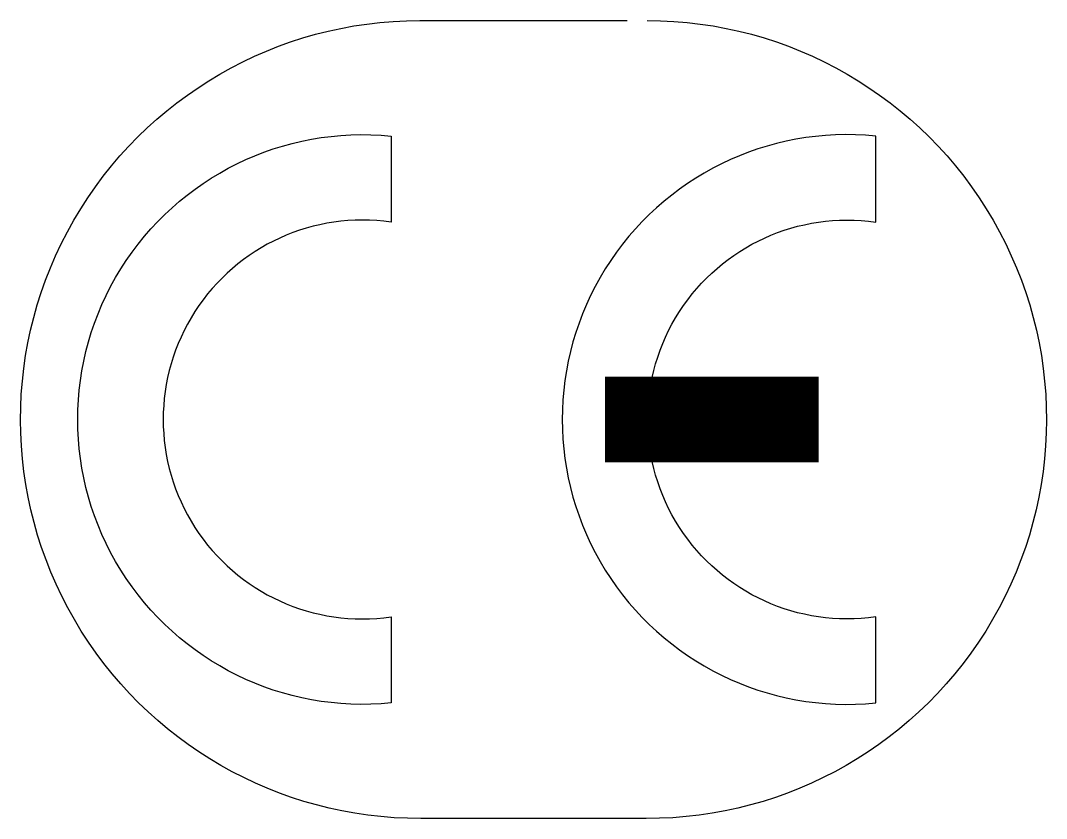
# Model space of a CAD drawing. Extents: x -3.83 to 5.17, y -3.2 to 3.81.
import ezdxf

# ---------------------------------------------------------------- set-up
doc = ezdxf.new("R2010")
doc.units = 0
doc.layers.add('CE', color=1, linetype='CONTINUOUS')

msp = doc.modelspace()

# ---------------------------------------------------------------- linework, layer by layer
at = {"layer": 'CE', "color": 0}
for points in [[(0.07, -3.1965), (-0.3212, -3.1965, -1.001548), (-0.3306, 3.8052), (1.4891, 3.8052)], [(1.6655, 3.8052, -1.001548), (1.6562, -3.1965), (1.3883, -3.1965), (-0.1906, -3.1963)]]:
    msp.add_lwpolyline(points, format="xyb", dxfattribs=at)
for points in [[(-0.5808, -2.1831, -1.105542), (-0.5808, 2.7918), (-0.5808, 2.0364, 1.154701), (-0.5808, -1.4277)], [(3.6692, -1.4277, -1.154701), (3.6692, 2.0364), (3.6692, 2.7918, 1.105542), (3.6692, -2.1831)]]:
    msp.add_lwpolyline(points, format="xyb", close=True, dxfattribs=at)
at = {"layer": 'CE', "color": 0, "const_width": 0.75}
msp.add_lwpolyline([(1.2942, 0.3044), (3.1692, 0.3044)], dxfattribs=at)

doc.saveas('drawing.dxf')
